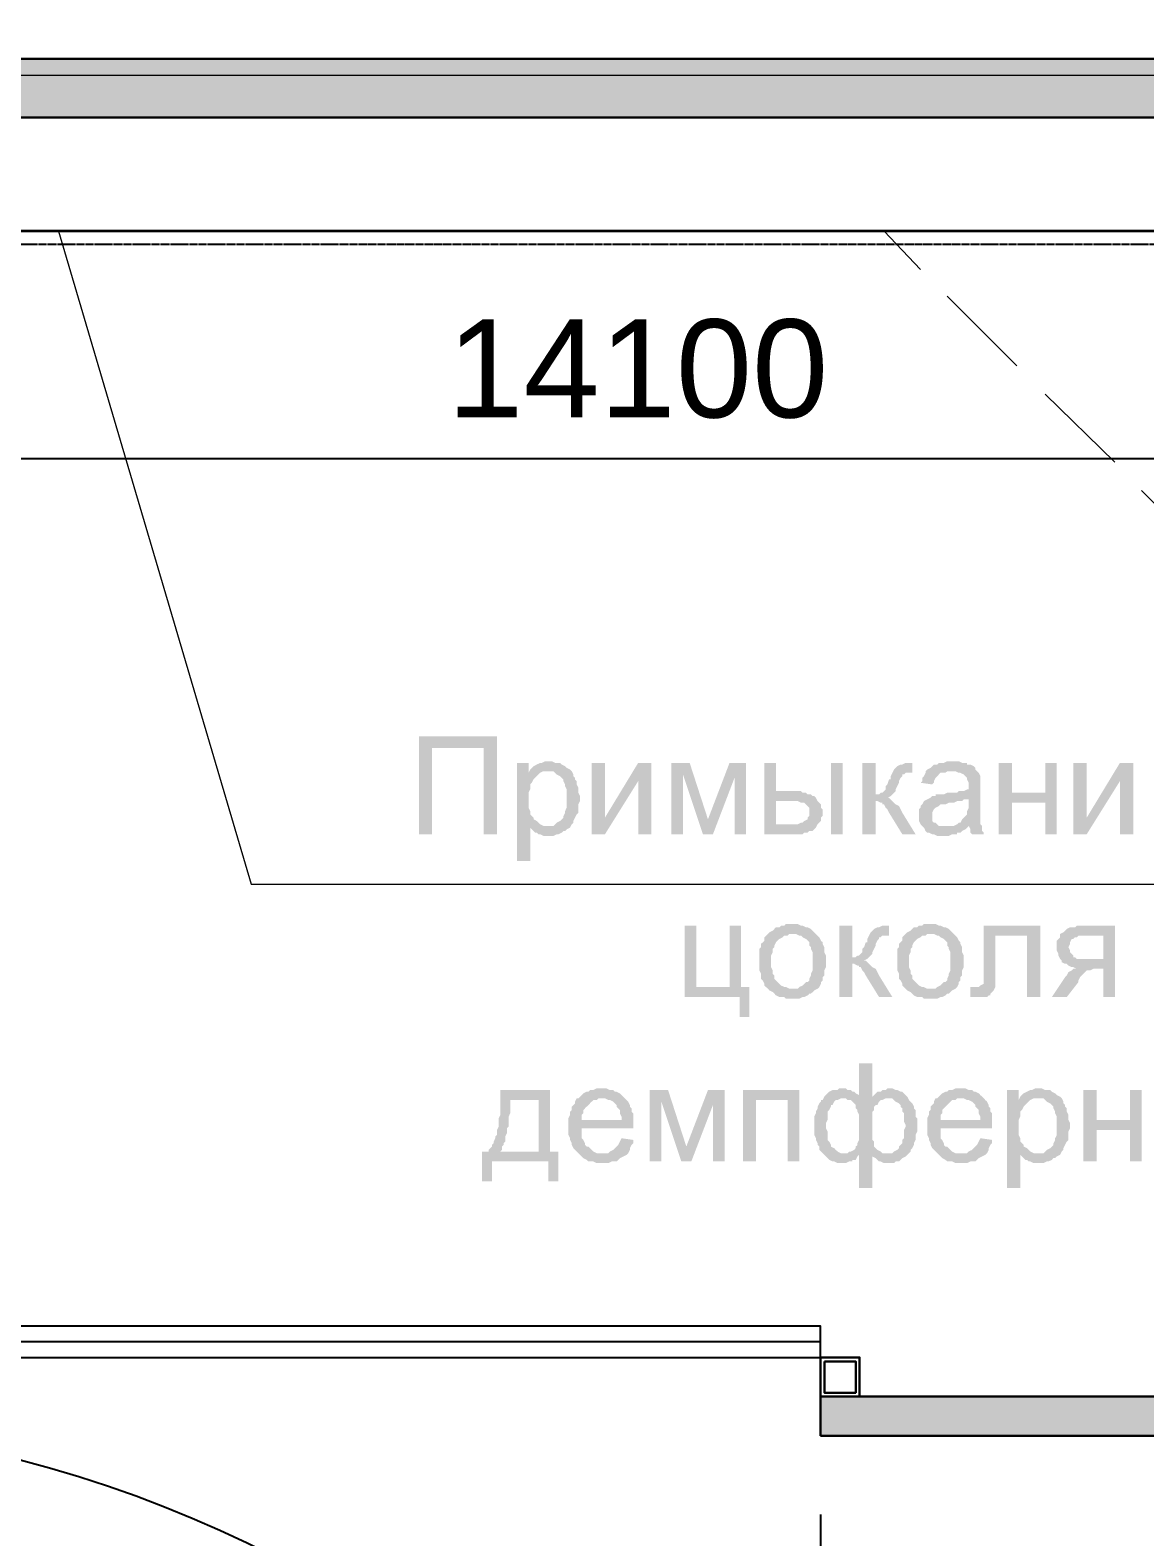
# Model space of a CAD drawing. Header units: millimetres. Extents: x -383313 to -161684, y -117025 to 99224.
# Drawn here: x -343688 to -340847, y -2877 to 963 of the extents above; entities that cross this region are included whole.
import ezdxf

# ---------------------------------------------------------------- set-up
doc = ezdxf.new("R2010")
doc.units = ezdxf.units.MM
doc.header["$MEASUREMENT"] = 0
doc.linetypes.add('PS-GOST2.303 5', pattern=[24, 20, -1.5, 1, -1.5])
doc.layers.get('Defpoints').update_dxf_attribs({"color": 31})
for name, color, linetype in [('001__КОНСТРУКТИВ__Двери', 13, 'Continuous'), ('001__КОНСТРУКТИВ__Колонны', 14, 'Continuous'), ('001__КОНСТРУКТИВ__размеры внутр.', 7, 'Continuous'), ('PDF_Geometry', 7, 'Continuous'), ('PDF_Solid Fills', 7, 'Continuous'), ('PS_Оси', 5, 'PS-GOST2.303 5'), ('Робот', 30, 'Continuous')]:
    doc.layers.add(name, color=color, linetype=linetype)
doc.layers.add('001__КОНСТРУКТИВ__Стены наружные', color=7, linetype='Continuous', lineweight=30)
doc.styles.add('PSTUDIO', font='arial.ttf')
doc.dimstyles.new('PS_TICK', dxfattribs={"dimscale": 100, "dimtxt": 2.5, "dimasz": 1, "dimexe": 2, "dimexo": 2, "dimgap": 1, "dimtad": 1, "dimdec": 0, "dimzin": 0, "dimdsep": 46, "dimtxsty": 'PSTUDIO', "dimblk": 'ARCHTICK', "dimcen": 2, "dimdle": 1.5, "dimse1": 1, "dimse2": 1, "dimadec": 0, "dimazin": 0, "dimtfac": 1, "dimtdec": 0, "dimtix": 1, "dimtmove": 1, "dimatfit": 3, "dimldrblk": 'ARCHTICK', "dimfxl": 1, "dimtolj": 1, "dimtzin": 0, "dimarcsym": 0})

# ---------------------------------------------------------------- blocks, each defined once
blk = doc.blocks.new('_ArchTick')
at = {"color": 0, "linetype": 'ByBlock', "const_width": 0.15}
blk.add_lwpolyline([(-0.5, -0.5), (0.5, 0.5)], dxfattribs=at)
blk = doc.blocks.new('*D307')
at = {"color": 0, "lineweight": -2, "ltscale": 100, "transparency": 16777216}
blk.add_line((-345664.1, 1652.1), (-340364.1, 1652.1), dxfattribs=at)
at = {"layer": 'Defpoints', "color": 0, "ltscale": 100, "transparency": 16777216}
for p in [(-340514.1, 1652.1), (-345514.1, 185.6), (-340514.1, 46.7)]:
    blk.add_point(p, dxfattribs=at)
at = {"color": 0, "lineweight": -2, "ltscale": 100, "transparency": 16777216, "xscale": 100, "yscale": 100, "zscale": 100, "rotation": 180}
blk.add_blockref('_ArchTick', (-345514.1, 1652.1), dxfattribs=at)
at = {"color": 0, "lineweight": -2, "ltscale": 100, "transparency": 16777216, "xscale": 100, "yscale": 100, "zscale": 100}
blk.add_blockref('_ArchTick', (-340514.1, 1652.1), dxfattribs=at)
at = {"color": 0, "ltscale": 100, "transparency": 16777216, "insert": (-343014.1, 1879.7), "char_height": 250, "attachment_point": 5, "style": 'PSTUDIO'}
blk.add_mtext('\\A1;5000', dxfattribs=at)
blk = doc.blocks.new('*D277')
at = {"layer": '001__КОНСТРУКТИВ__размеры внутр.', "color": 0, "lineweight": -2, "ltscale": 100, "transparency": 16777216}
blk.add_line((-349339.4, -128.1), (-334939.6, -128.1), dxfattribs=at)
at = {"layer": 'Defpoints', "color": 0, "ltscale": 100, "transparency": 16777216}
for p in [(-335089.6, -128.1), (-349189.4, -1571.6), (-335089.6, -1571.6)]:
    blk.add_point(p, dxfattribs=at)
at = {"layer": '001__КОНСТРУКТИВ__размеры внутр.', "color": 0, "lineweight": -2, "ltscale": 100, "transparency": 16777216, "xscale": 100, "yscale": 100, "zscale": 100, "rotation": 180}
blk.add_blockref('_ArchTick', (-349189.4, -128.1), dxfattribs=at)
at = {"layer": '001__КОНСТРУКТИВ__размеры внутр.', "color": 0, "lineweight": -2, "ltscale": 100, "transparency": 16777216, "xscale": 100, "yscale": 100, "zscale": 100}
blk.add_blockref('_ArchTick', (-335089.6, -128.1), dxfattribs=at)
at = {"layer": '001__КОНСТРУКТИВ__размеры внутр.', "color": 0, "ltscale": 100, "transparency": 16777216, "insert": (-342139.5, 99.5), "char_height": 250, "attachment_point": 5, "style": 'PSTUDIO'}
blk.add_mtext('\\A1;14100', dxfattribs=at)
blk = doc.blocks.new('*D268')
at = {"layer": '001__КОНСТРУКТИВ__размеры внутр.', "color": 0, "lineweight": -2, "ltscale": 100, "transparency": 16777216}
for p, q in [((-344174, -2819.4), (-344174, -4257.7)), ((-341674, -2819.4), (-341674, -4257.7)), ((-344324, -4057.7), (-341524, -4057.7))]:
    blk.add_line(p, q, dxfattribs=at)
at = {"layer": 'Defpoints', "color": 0, "ltscale": 100, "transparency": 16777216}
for p in [(-344174, -2619.4), (-341674, -2619.4), (-341674, -4057.7)]:
    blk.add_point(p, dxfattribs=at)
at = {"layer": '001__КОНСТРУКТИВ__размеры внутр.', "color": 0, "lineweight": -2, "ltscale": 100, "transparency": 16777216, "xscale": 100, "yscale": 100, "zscale": 100, "rotation": 180}
blk.add_blockref('_ArchTick', (-344174, -4057.7), dxfattribs=at)
at = {"layer": '001__КОНСТРУКТИВ__размеры внутр.', "color": 0, "lineweight": -2, "ltscale": 100, "transparency": 16777216, "xscale": 100, "yscale": 100, "zscale": 100}
blk.add_blockref('_ArchTick', (-341674, -4057.7), dxfattribs=at)
at = {"layer": '001__КОНСТРУКТИВ__размеры внутр.', "color": 0, "ltscale": 100, "transparency": 16777216, "insert": (-342924, -3830.1), "char_height": 250, "attachment_point": 5, "style": 'PSTUDIO'}
blk.add_mtext('\\A1;2500', dxfattribs=at)
blk = doc.blocks.new('*D269')
at = {"layer": '001__КОНСТРУКТИВ__размеры внутр.', "color": 0, "lineweight": -2, "ltscale": 100, "transparency": 16777216}
for p, q in [((-341674, -2819.4), (-341674, -4257.7)), ((-339174, -2819.4), (-339174, -4257.7)), ((-341824, -4057.7), (-339024, -4057.7))]:
    blk.add_line(p, q, dxfattribs=at)
at = {"layer": 'Defpoints', "color": 0, "ltscale": 100, "transparency": 16777216}
for p in [(-341674, -2619.4), (-339174, -2619.4), (-339174, -4057.7)]:
    blk.add_point(p, dxfattribs=at)
at = {"layer": '001__КОНСТРУКТИВ__размеры внутр.', "color": 0, "lineweight": -2, "ltscale": 100, "transparency": 16777216, "xscale": 100, "yscale": 100, "zscale": 100, "rotation": 180}
blk.add_blockref('_ArchTick', (-341674, -4057.7), dxfattribs=at)
at = {"layer": '001__КОНСТРУКТИВ__размеры внутр.', "color": 0, "lineweight": -2, "ltscale": 100, "transparency": 16777216, "xscale": 100, "yscale": 100, "zscale": 100}
blk.add_blockref('_ArchTick', (-339174, -4057.7), dxfattribs=at)
at = {"layer": '001__КОНСТРУКТИВ__размеры внутр.', "color": 0, "ltscale": 100, "transparency": 16777216, "insert": (-340424, -3830.1), "char_height": 250, "attachment_point": 5, "style": 'PSTUDIO'}
blk.add_mtext('\\A1;2500', dxfattribs=at)
blk = doc.blocks.new('Робот ABB IRB660_3.15 (сверху)')
at = {"layer": 'Робот'}
blk.add_circle((0, 0), 3150, dxfattribs=at)
blk = doc.blocks.new('A$Cf5759c35')
at = {"layer": 'PDF_Solid Fills'}
for points in [[(15963.7, 17428.6), (15764.8, 17428.6), (15764.8, 17178.9), (15798.6, 17178.9), (15798.6, 17399), (15929.9, 17399)], [(16044.2, 17360.9), (16014.5, 17360.9), (16014.5, 17111.1), (16048.4, 17111.1), (16048.4, 17195.8), (16090.7, 17200), (16086.5, 17200), (16082.3, 17200), (16073.8, 17204.3), (16069.6, 17208.5), (16065.3, 17212.7), (16056.9, 17217), (16056.9, 17221.2), (16052.6, 17225.4), (16048.4, 17229.7), (16048.4, 17238.1), (16044.2, 17246.6), (16044.2, 17250.8), (16044.2, 17259.3), (16044.2, 17267.8), (16044.2, 17272), (16044.2, 17280.5), (16044.2, 17284.7), (16048.4, 17293.2), (16048.4, 17301.6), (16048.4, 17305.9), (16052.6, 17310.1), (16056.9, 17318.6), (16061.1, 17322.8), (16065.3, 17327), (16069.6, 17331.3), (16073.8, 17335.5), (16044.2, 17335.5)], [(16095, 17365.1), (16095, 17365.1), (16086.5, 17365.1), (16078, 17360.9), (16073.8, 17360.9), (16065.3, 17356.7), (16065.3, 17356.7), (16056.9, 17352.4), (16052.6, 17348.2), (16048.4, 17344), (16095, 17339.7), (16099.2, 17339.7), (16107.7, 17339.7), (16111.9, 17335.5), (16116.1, 17331.3), (16124.6, 17327), (16128.8, 17322.8), (16133.1, 17318.6), (16133.1, 17314.3), (16137.3, 17305.9), (16137.3, 17301.6), (16141.5, 17293.2), (16141.5, 17288.9), (16141.5, 17280.5), (16141.5, 17272), (16141.5, 17267.8), (16141.5, 17259.3), (16141.5, 17250.8), (16141.5, 17246.6), (16137.3, 17238.1), (16137.3, 17233.9), (16133.1, 17225.4), (16133.1, 17221.2), (16128.8, 17217), (16124.6, 17212.7), (16116.1, 17208.5), (16111.9, 17204.3), (16107.7, 17200), (16099.2, 17200), (16090.7, 17200), (16048.4, 17195.8), (16048.4, 17195.8), (16056.9, 17187.3), (16061.1, 17183.1), (16065.3, 17183.1), (16069.6, 17178.9), (16073.8, 17178.9), (16082.3, 17174.6), (16086.5, 17174.6), (16095, 17174.6), (16095, 17174.6), (16103.4, 17174.6), (16107.7, 17174.6), (16116.1, 17178.9), (16120.4, 17178.9), (16128.8, 17183.1), (16133.1, 17187.3), (16137.3, 17187.3), (16141.5, 17191.6), (16150, 17195.8), (16154.2, 17204.3), (16158.5, 17208.5), (16158.5, 17212.7), (16162.7, 17221.2), (16162.7, 17221.2), (16166.9, 17229.7), (16171.2, 17233.9), (16171.2, 17242.4), (16171.2, 17250.8), (16171.2, 17255.1), (16175.4, 17263.5), (16175.4, 17272), (16175.4, 17272), (16175.4, 17276.2), (16171.2, 17284.7), (16171.2, 17293.2), (16171.2, 17297.4), (16166.9, 17305.9), (16166.9, 17314.3), (16162.7, 17318.6), (16162.7, 17322.8), (16158.5, 17327), (16158.5, 17331.3), (16154.2, 17339.7), (16150, 17344), (16141.5, 17348.2), (16137.3, 17352.4), (16137.3, 17352.4), (16128.8, 17356.7), (16124.6, 17360.9), (16116.1, 17360.9), (16111.9, 17360.9), (16103.4, 17365.1)], [(16357.4, 17360.9), (16323.6, 17360.9), (16238.9, 17221.2), (16205, 17178.9), (16238.9, 17178.9), (16323.6, 17314.3)], [(16454.8, 17360.9), (16408.2, 17360.9), (16408.2, 17178.9), (16437.9, 17178.9), (16437.9, 17331.3)], [(16598.7, 17360.9), (16556.4, 17360.9), (16501.4, 17217), (16488.7, 17178.9), (16514.1, 17178.9), (16569.1, 17322.8)], [(16674.9, 17360.9), (16645.3, 17360.9), (16645.3, 17178.9), (16742.7, 17178.9), (16746.9, 17183.1), (16755.4, 17183.1), (16759.6, 17187.3), (16768.1, 17187.3), (16772.3, 17191.6), (16776.5, 17195.8), (16776.5, 17195.8), (16780.8, 17204.3), (16674.9, 17204.3), (16674.9, 17263.5), (16708.8, 17263.5), (16780.8, 17263.5), (16776.5, 17272), (16772.3, 17276.2), (16768.1, 17276.2), (16763.8, 17280.5), (16755.4, 17280.5), (16751.1, 17284.7), (16742.7, 17284.7), (16738.4, 17288.9), (16730, 17288.9), (16721.5, 17288.9), (16713, 17288.9), (16674.9, 17288.9)], [(16928.9, 17360.9), (16895.1, 17360.9), (16895.1, 17178.9), (16928.9, 17178.9), (16928.9, 17263.5), (16971.3, 17263.5), (16967, 17267.8), (16962.8, 17272), (16958.6, 17272), (16958.6, 17272), (16967, 17276.2), (16971.3, 17280.5), (16928.9, 17280.5)], [(17022.1, 17360.9), (17005.1, 17360.9), (16996.7, 17356.7), (16992.4, 17356.7), (16984, 17352.4), (16979.7, 17348.2), (16979.7, 17348.2), (16975.5, 17344), (16971.3, 17335.5), (17013.6, 17335.5), (17022.1, 17335.5)], [(17127.9, 17365.1), (17127.9, 17365.1), (17111, 17365.1), (17102.5, 17360.9), (17098.3, 17360.9), (17089.8, 17360.9), (17085.6, 17356.7), (17077.1, 17356.7), (17072.9, 17352.4), (17068.6, 17348.2), (17060.2, 17344), (17055.9, 17339.7), (17119.4, 17339.7), (17123.7, 17339.7), (17132.1, 17339.7), (17140.6, 17335.5), (17144.8, 17335.5), (17153.3, 17331.3), (17157.5, 17327), (17157.5, 17327), (17161.8, 17322.8), (17161.8, 17318.6), (17166, 17310.1), (17166, 17301.6), (17166, 17301.6), (17166, 17293.2), (17161.8, 17293.2), (17153.3, 17288.9), (17149.1, 17288.9), (17140.6, 17288.9), (17136.4, 17284.7), (17127.9, 17284.7), (17119.4, 17284.7), (17111, 17284.7), (17102.5, 17280.5), (17094, 17280.5), (17089.8, 17280.5), (17081.3, 17280.5), (17081.3, 17276.2), (17072.9, 17276.2), (17068.6, 17272), (17166, 17267.8), (17166, 17259.3), (17166, 17255.1), (17166, 17246.6), (17161.8, 17238.1), (17161.8, 17233.9), (17161.8, 17229.7), (17157.5, 17225.4), (17153.3, 17221.2), (17149.1, 17217), (17144.8, 17208.5), (17140.6, 17208.5), (17136.4, 17204.3), (17127.9, 17200), (17166, 17200), (17166, 17200), (17170.2, 17191.6), (17170.2, 17183.1), (17174.5, 17178.9), (17204.1, 17178.9), (17204.1, 17183.1), (17199.9, 17187.3), (17199.9, 17195.8), (17199.9, 17200), (17195.6, 17204.3), (17195.6, 17208.5), (17195.6, 17212.7), (17195.6, 17217), (17195.6, 17225.4), (17195.6, 17233.9), (17195.6, 17242.4), (17195.6, 17255.1), (17195.6, 17297.4), (17195.6, 17297.4), (17195.6, 17305.9), (17195.6, 17314.3), (17195.6, 17318.6), (17195.6, 17322.8), (17195.6, 17327), (17191.4, 17335.5), (17187.2, 17339.7), (17182.9, 17344), (17182.9, 17348.2), (17178.7, 17352.4), (17170.2, 17356.7), (17161.8, 17356.7), (17161.8, 17360.9), (17153.3, 17360.9), (17149.1, 17360.9), (17140.6, 17365.1), (17132.1, 17365.1)], [(17276.1, 17360.9), (17242.2, 17360.9), (17242.2, 17178.9), (17276.1, 17178.9), (17276.1, 17259.3), (17360.7, 17259.3), (17276.1, 17284.7)], [(17390.4, 17360.9), (17360.7, 17360.9), (17360.7, 17284.7), (17276.1, 17284.7), (17360.7, 17259.3), (17360.7, 17178.9), (17390.4, 17178.9)], [(17585.1, 17360.9), (17551.2, 17360.9), (17466.6, 17221.2), (17432.7, 17178.9), (17466.6, 17178.9), (17551.2, 17314.3)], [(16048.4, 17344), (16044.2, 17335.5), (16073.8, 17335.5), (16082.3, 17339.7), (16086.5, 17339.7), (16095, 17339.7)], [(16971.3, 17335.5), (16967, 17327), (16967, 17318.6), (16962.8, 17318.6), (16958.6, 17305.9), (16954.3, 17301.6), (16954.3, 17293.2), (16950.1, 17288.9), (16950.1, 17288.9), (16945.9, 17284.7), (16941.6, 17284.7), (16937.4, 17280.5), (16928.9, 17280.5), (16971.3, 17280.5), (16975.5, 17284.7), (16979.7, 17288.9), (16979.7, 17293.2), (16984, 17301.6), (16988.2, 17310.1), (16988.2, 17314.3), (16992.4, 17322.8), (16996.7, 17327), (16996.7, 17331.3), (17000.9, 17331.3), (17005.1, 17335.5), (17013.6, 17335.5)], [(17055.9, 17339.7), (17055.9, 17335.5), (17051.7, 17327), (17047.5, 17322.8), (17047.5, 17314.3), (17043.2, 17310.1), (17072.9, 17305.9), (17077.1, 17310.1), (17077.1, 17314.3), (17081.3, 17322.8), (17085.6, 17327), (17089.8, 17331.3), (17094, 17335.5), (17098.3, 17335.5), (17106.7, 17335.5), (17111, 17339.7), (17119.4, 17339.7)], [(16780.8, 17263.5), (16708.8, 17263.5), (16730, 17263.5), (16738.4, 17259.3), (16742.7, 17259.3), (16746.9, 17259.3), (16751.1, 17255.1), (16755.4, 17250.8), (16759.6, 17246.6), (16759.6, 17238.1), (16759.6, 17233.9), (16759.6, 17233.9), (16759.6, 17225.4), (16755.4, 17221.2), (16755.4, 17217), (16746.9, 17212.7), (16746.9, 17212.7), (16742.7, 17208.5), (16738.4, 17208.5), (16730, 17204.3), (16725.7, 17204.3), (16717.3, 17204.3), (16704.6, 17204.3), (16674.9, 17204.3), (16780.8, 17204.3), (16785, 17208.5), (16789.2, 17212.7), (16789.2, 17221.2), (16793.5, 17225.4), (16793.5, 17233.9), (16793.5, 17233.9), (16793.5, 17242.4), (16789.2, 17246.6), (16789.2, 17255.1), (16785, 17259.3)], [(16971.3, 17263.5), (16928.9, 17263.5), (16933.2, 17263.5), (16941.6, 17259.3), (16945.9, 17259.3), (16945.9, 17255.1), (16950.1, 17255.1), (16954.3, 17246.6), (16958.6, 17242.4), (16962.8, 17233.9), (16996.7, 17178.9), (17030.5, 17178.9), (16996.7, 17233.9), (16996.7, 17233.9), (16992.4, 17242.4), (16988.2, 17250.8), (16979.7, 17255.1), (16975.5, 17259.3)], [(17068.6, 17272), (17060.2, 17267.8), (17060.2, 17267.8), (17051.7, 17263.5), (17047.5, 17255.1), (17043.2, 17250.8), (17043.2, 17246.6), (17039, 17242.4), (17039, 17233.9), (17039, 17225.4), (17039, 17225.4), (17039, 17217), (17039, 17212.7), (17043.2, 17204.3), (17047.5, 17200), (17051.7, 17195.8), (17055.9, 17187.3), (17055.9, 17187.3), (17060.2, 17183.1), (17064.4, 17183.1), (17072.9, 17178.9), (17077.1, 17178.9), (17085.6, 17174.6), (17094, 17174.6), (17102.5, 17174.6), (17106.7, 17174.6), (17115.2, 17174.6), (17123.7, 17178.9), (17127.9, 17178.9), (17136.4, 17178.9), (17136.4, 17183.1), (17144.8, 17183.1), (17149.1, 17187.3), (17157.5, 17191.6), (17161.8, 17195.8), (17106.7, 17200), (17106.7, 17200), (17098.3, 17200), (17089.8, 17200), (17085.6, 17204.3), (17081.3, 17208.5), (17077.1, 17208.5), (17072.9, 17212.7), (17072.9, 17221.2), (17072.9, 17225.4), (17072.9, 17229.7), (17072.9, 17233.9), (17077.1, 17242.4), (17077.1, 17242.4), (17081.3, 17246.6), (17089.8, 17250.8), (17094, 17255.1), (17098.3, 17255.1), (17106.7, 17255.1), (17115.2, 17259.3), (17119.4, 17259.3), (17127.9, 17259.3), (17136.4, 17263.5), (17140.6, 17263.5), (17149.1, 17263.5), (17153.3, 17267.8), (17161.8, 17267.8), (17166, 17267.8)], [(16471.7, 16946), (16442.1, 16946), (16442.1, 16764), (16581.8, 16764), (16581.8, 16713.2), (16607.2, 16713.2), (16607.2, 16789.4), (16586, 16789.4), (16471.7, 16789.4)], [(16586, 16946), (16556.4, 16946), (16556.4, 16789.4), (16471.7, 16789.4), (16586, 16789.4)], [(16717.3, 16950.3), (16717.3, 16950.3), (16700.3, 16950.3), (16696.1, 16946), (16687.6, 16946), (16683.4, 16941.8), (16674.9, 16941.8), (16670.7, 16937.6), (16666.5, 16933.3), (16658, 16929.1), (16658, 16929.1), (16653.8, 16924.9), (16717.3, 16924.9), (16717.3, 16924.9), (16725.7, 16924.9), (16734.2, 16920.6), (16738.4, 16920.6), (16742.7, 16916.4), (16751.1, 16912.2), (16755.4, 16907.9), (16759.6, 16903.7), (16759.6, 16895.2), (16763.8, 16891), (16763.8, 16886.8), (16768.1, 16878.3), (16768.1, 16869.8), (16768.1, 16865.6), (16768.1, 16857.1), (16768.1, 16852.9), (16768.1, 16844.4), (16768.1, 16836), (16768.1, 16831.7), (16763.8, 16823.3), (16763.8, 16819), (16759.6, 16810.6), (16759.6, 16806.3), (16755.4, 16802.1), (16751.1, 16802.1), (16746.9, 16797.9), (16742.7, 16793.6), (16734.2, 16789.4), (16730, 16785.2), (16721.5, 16785.2), (16717.3, 16785.2), (16653.8, 16785.2), (16658, 16780.9), (16666.5, 16776.7), (16670.7, 16772.5), (16674.9, 16768.2), (16683.4, 16764), (16687.6, 16764), (16696.1, 16764), (16700.3, 16759.8), (16708.8, 16759.8), (16717.3, 16759.8), (16721.5, 16759.8), (16725.7, 16759.8), (16734.2, 16759.8), (16742.7, 16764), (16746.9, 16764), (16755.4, 16768.2), (16759.6, 16772.5), (16763.8, 16772.5), (16768.1, 16776.7), (16772.3, 16780.9), (16780.8, 16785.2), (16785, 16789.4), (16789.2, 16797.9), (16789.2, 16802.1), (16789.2, 16802.1), (16793.5, 16806.3), (16793.5, 16814.8), (16797.7, 16819), (16797.7, 16827.5), (16797.7, 16831.7), (16801.9, 16840.2), (16801.9, 16848.7), (16801.9, 16857.1), (16801.9, 16861.4), (16801.9, 16869.8), (16797.7, 16878.3), (16797.7, 16886.8), (16797.7, 16891), (16793.5, 16899.5), (16793.5, 16903.7), (16789.2, 16907.9), (16785, 16916.4), (16780.8, 16920.6), (16776.5, 16924.9), (16772.3, 16929.1), (16768.1, 16933.3), (16763.8, 16937.6), (16755.4, 16941.8), (16751.1, 16941.8), (16742.7, 16946), (16738.4, 16946), (16730, 16950.3), (16725.7, 16950.3)], [(16869.7, 16946), (16835.8, 16946), (16835.8, 16764), (16869.7, 16764), (16869.7, 16848.7), (16912, 16848.7), (16907.8, 16852.9), (16903.5, 16857.1), (16899.3, 16857.1), (16899.3, 16857.1), (16907.8, 16861.4), (16912, 16865.6), (16869.7, 16865.6)], [(16962.8, 16946), (16945.9, 16946), (16937.4, 16941.8), (16933.2, 16941.8), (16924.7, 16937.6), (16920.5, 16933.3), (16920.5, 16933.3), (16916.2, 16929.1), (16912, 16920.6), (16954.3, 16920.6), (16962.8, 16920.6)], [(17068.6, 16950.3), (17068.6, 16950.3), (17051.7, 16950.3), (17047.5, 16946), (17039, 16946), (17034.8, 16941.8), (17026.3, 16941.8), (17022.1, 16937.6), (17017.8, 16933.3), (17009.4, 16929.1), (17009.4, 16929.1), (17005.1, 16924.9), (17068.6, 16924.9), (17068.6, 16924.9), (17077.1, 16924.9), (17085.6, 16920.6), (17089.8, 16920.6), (17094, 16916.4), (17102.5, 16912.2), (17106.7, 16907.9), (17111, 16903.7), (17111, 16895.2), (17115.2, 16891), (17115.2, 16886.8), (17119.4, 16878.3), (17119.4, 16869.8), (17119.4, 16865.6), (17119.4, 16857.1), (17119.4, 16852.9), (17119.4, 16844.4), (17119.4, 16836), (17119.4, 16831.7), (17115.2, 16823.3), (17115.2, 16819), (17111, 16810.6), (17111, 16806.3), (17106.7, 16802.1), (17102.5, 16802.1), (17098.3, 16797.9), (17094, 16793.6), (17085.6, 16789.4), (17081.3, 16785.2), (17072.9, 16785.2), (17068.6, 16785.2), (17005.1, 16785.2), (17009.4, 16780.9), (17017.8, 16776.7), (17022.1, 16772.5), (17026.3, 16768.2), (17034.8, 16764), (17039, 16764), (17047.5, 16764), (17051.7, 16759.8), (17060.2, 16759.8), (17068.6, 16759.8), (17072.9, 16759.8), (17077.1, 16759.8), (17085.6, 16759.8), (17094, 16764), (17098.3, 16764), (17106.7, 16768.2), (17111, 16772.5), (17115.2, 16772.5), (17119.4, 16776.7), (17123.7, 16780.9), (17132.1, 16785.2), (17136.4, 16789.4), (17140.6, 16797.9), (17140.6, 16802.1), (17140.6, 16802.1), (17144.8, 16806.3), (17144.8, 16814.8), (17149.1, 16819), (17149.1, 16827.5), (17149.1, 16831.7), (17153.3, 16840.2), (17153.3, 16848.7), (17153.3, 16857.1), (17153.3, 16861.4), (17153.3, 16869.8), (17149.1, 16878.3), (17149.1, 16886.8), (17149.1, 16891), (17144.8, 16899.5), (17144.8, 16903.7), (17140.6, 16907.9), (17136.4, 16916.4), (17132.1, 16920.6), (17127.9, 16924.9), (17123.7, 16929.1), (17119.4, 16933.3), (17115.2, 16937.6), (17106.7, 16941.8), (17102.5, 16941.8), (17094, 16946), (17089.8, 16946), (17081.3, 16950.3), (17077.1, 16950.3)], [(17348, 16946), (17204.1, 16946), (17204.1, 16797.9), (17204.1, 16797.9), (17195.6, 16793.6), (17195.6, 16793.6), (17191.4, 16789.4), (17182.9, 16789.4), (17170.2, 16789.4), (17170.2, 16764), (17174.5, 16764), (17182.9, 16764), (17187.2, 16764), (17195.6, 16764), (17195.6, 16764), (17204.1, 16764), (17212.6, 16764), (17216.8, 16768.2), (17221, 16768.2), (17221, 16772.5), (17225.3, 16776.7), (17229.5, 16780.9), (17233.7, 16789.4), (17233.7, 16793.6), (17233.7, 16797.9), (17233.7, 16802.1), (17233.7, 16810.6), (17233.7, 16819), (17233.7, 16827.5), (17233.7, 16920.6), (17314.2, 16920.6)], [(17538.5, 16946), (17441.2, 16946), (17436.9, 16941.8), (17424.2, 16941.8), (17415.8, 16937.6), (17411.5, 16933.3), (17407.3, 16929.1), (17407.3, 16929.1), (17398.8, 16924.9), (17508.9, 16920.6), (17508.9, 16861.4), (17475, 16861.4), (17403.1, 16857.1), (17403.1, 16852.9), (17411.5, 16848.7), (17415.8, 16848.7), (17420, 16844.4), (17428.5, 16840.2), (17432.7, 16840.2), (17441.2, 16836), (17436.9, 16836), (17508.9, 16836), (17508.9, 16764), (17538.5, 16764)], [(16653.8, 16924.9), (16649.5, 16920.6), (16645.3, 16916.4), (16645.3, 16907.9), (16641.1, 16903.7), (16636.8, 16899.5), (16636.8, 16891), (16632.6, 16886.8), (16632.6, 16878.3), (16632.6, 16869.8), (16632.6, 16861.4), (16632.6, 16852.9), (16632.6, 16852.9), (16632.6, 16844.4), (16632.6, 16836), (16632.6, 16831.7), (16636.8, 16823.3), (16636.8, 16814.8), (16636.8, 16810.6), (16641.1, 16806.3), (16645.3, 16797.9), (16645.3, 16793.6), (16649.5, 16789.4), (16653.8, 16785.2), (16717.3, 16785.2), (16713, 16785.2), (16708.8, 16785.2), (16700.3, 16789.4), (16696.1, 16789.4), (16687.6, 16793.6), (16683.4, 16797.9), (16679.2, 16802.1), (16679.2, 16802.1), (16674.9, 16806.3), (16670.7, 16810.6), (16670.7, 16819), (16666.5, 16823.3), (16666.5, 16831.7), (16662.2, 16840.2), (16662.2, 16844.4), (16662.2, 16852.9), (16662.2, 16857.1), (16662.2, 16865.6), (16662.2, 16869.8), (16666.5, 16878.3), (16666.5, 16886.8), (16670.7, 16891), (16670.7, 16895.2), (16674.9, 16903.7), (16679.2, 16907.9), (16679.2, 16907.9), (16683.4, 16912.2), (16691.9, 16916.4), (16696.1, 16920.6), (16704.6, 16920.6), (16708.8, 16924.9), (16717.3, 16924.9)], [(16912, 16920.6), (16907.8, 16912.2), (16907.8, 16903.7), (16903.5, 16903.7), (16899.3, 16891), (16895.1, 16886.8), (16895.1, 16878.3), (16890.8, 16874.1), (16890.8, 16874.1), (16886.6, 16869.8), (16882.4, 16869.8), (16878.1, 16865.6), (16869.7, 16865.6), (16912, 16865.6), (16916.2, 16869.8), (16920.5, 16874.1), (16920.5, 16878.3), (16924.7, 16886.8), (16928.9, 16895.2), (16928.9, 16899.5), (16933.2, 16907.9), (16937.4, 16912.2), (16937.4, 16916.4), (16941.6, 16916.4), (16945.9, 16920.6), (16954.3, 16920.6)], [(17005.1, 16924.9), (17000.9, 16920.6), (16996.7, 16916.4), (16996.7, 16907.9), (16992.4, 16903.7), (16988.2, 16899.5), (16988.2, 16891), (16984, 16886.8), (16984, 16878.3), (16984, 16869.8), (16984, 16861.4), (16984, 16852.9), (16984, 16852.9), (16984, 16844.4), (16984, 16836), (16984, 16831.7), (16988.2, 16823.3), (16988.2, 16814.8), (16988.2, 16810.6), (16992.4, 16806.3), (16996.7, 16797.9), (16996.7, 16793.6), (17000.9, 16789.4), (17005.1, 16785.2), (17068.6, 16785.2), (17064.4, 16785.2), (17060.2, 16785.2), (17051.7, 16789.4), (17047.5, 16789.4), (17039, 16793.6), (17034.8, 16797.9), (17030.5, 16802.1), (17030.5, 16802.1), (17026.3, 16806.3), (17022.1, 16810.6), (17022.1, 16819), (17017.8, 16823.3), (17017.8, 16831.7), (17013.6, 16840.2), (17013.6, 16844.4), (17013.6, 16852.9), (17013.6, 16857.1), (17013.6, 16865.6), (17013.6, 16869.8), (17017.8, 16878.3), (17017.8, 16886.8), (17022.1, 16891), (17022.1, 16895.2), (17026.3, 16903.7), (17030.5, 16907.9), (17030.5, 16907.9), (17034.8, 16912.2), (17043.2, 16916.4), (17047.5, 16920.6), (17055.9, 16920.6), (17060.2, 16924.9), (17068.6, 16924.9)], [(17398.8, 16924.9), (17398.8, 16916.4), (17394.6, 16912.2), (17390.4, 16907.9), (17390.4, 16899.5), (17390.4, 16891), (17390.4, 16886.8), (17390.4, 16882.5), (17394.6, 16874.1), (17394.6, 16869.8), (17398.8, 16861.4), (17403.1, 16857.1), (17475, 16861.4), (17475, 16861.4), (17462.3, 16861.4), (17458.1, 16861.4), (17449.6, 16861.4), (17441.2, 16861.4), (17436.9, 16865.6), (17432.7, 16865.6), (17432.7, 16869.8), (17428.5, 16874.1), (17424.2, 16878.3), (17424.2, 16882.5), (17420, 16891), (17420, 16891), (17424.2, 16899.5), (17424.2, 16903.7), (17428.5, 16912.2), (17432.7, 16912.2), (17436.9, 16916.4), (17441.2, 16916.4), (17445.4, 16920.6), (17453.9, 16920.6), (17466.6, 16920.6), (17508.9, 16920.6)], [(16912, 16848.7), (16869.7, 16848.7), (16873.9, 16848.7), (16882.4, 16844.4), (16886.6, 16844.4), (16886.6, 16840.2), (16890.8, 16840.2), (16895.1, 16831.7), (16899.3, 16827.5), (16903.5, 16819), (16937.4, 16764), (16971.3, 16764), (16937.4, 16819), (16937.4, 16819), (16933.2, 16827.5), (16928.9, 16836), (16920.5, 16840.2), (16916.2, 16844.4)], [(17436.9, 16836), (17432.7, 16836), (17428.5, 16831.7), (17420, 16827.5), (17415.8, 16819), (17411.5, 16814.8), (17377.7, 16764), (17415.8, 16764), (17445.4, 16802.1), (17445.4, 16806.3), (17449.6, 16814.8), (17453.9, 16819), (17458.1, 16823.3), (17462.3, 16827.5), (17466.6, 16831.7), (17470.8, 16831.7), (17475, 16831.7), (17483.5, 16836), (17492, 16836), (17508.9, 16836)], [(16099.2, 16526.9), (15972.2, 16526.9), (15972.2, 16501.5), (16069.6, 16501.5), (16069.6, 16370.3), (15972.2, 16370.3), (15942.6, 16370.3), (15925.6, 16370.3), (15925.6, 16294.1), (15951, 16294.1), (15951, 16344.9), (16095, 16344.9), (16120.4, 16370.3), (16099.2, 16370.3)], [(16230.4, 16531.2), (16230.4, 16531.2), (16217.7, 16531.2), (16209.3, 16526.9), (16200.8, 16526.9), (16196.6, 16522.7), (16192.3, 16522.7), (16183.9, 16518.5), (16179.6, 16514.2), (16175.4, 16510), (16171.2, 16505.8), (16230.4, 16505.8), (16234.7, 16505.8), (16238.9, 16505.8), (16247.4, 16501.5), (16251.6, 16501.5), (16260.1, 16497.3), (16264.3, 16493.1), (16268.5, 16488.8), (16268.5, 16484.6), (16272.8, 16480.4), (16277, 16476.1), (16277, 16467.7), (16281.2, 16459.2), (16281.2, 16450.7), (16179.6, 16450.7), (16310.9, 16450.7), (16310.9, 16459.2), (16310.9, 16467.7), (16306.6, 16471.9), (16306.6, 16480.4), (16302.4, 16484.6), (16302.4, 16488.8), (16298.2, 16497.3), (16293.9, 16501.5), (16289.7, 16505.8), (16285.5, 16510), (16281.2, 16514.2), (16277, 16518.5), (16268.5, 16522.7), (16264.3, 16522.7), (16260.1, 16526.9), (16251.6, 16526.9), (16243.1, 16531.2), (16238.9, 16531.2)], [(16399.8, 16526.9), (16353.2, 16526.9), (16353.2, 16344.9), (16382.8, 16344.9), (16382.8, 16497.3)], [(16543.7, 16526.9), (16501.4, 16526.9), (16446.3, 16383), (16433.6, 16344.9), (16459, 16344.9), (16514.1, 16488.8)], [(16734.2, 16526.9), (16590.3, 16526.9), (16590.3, 16344.9), (16624.1, 16344.9), (16624.1, 16501.5), (16704.6, 16501.5)], [(16844.3, 16531.2), (16844.3, 16531.2), (16835.8, 16531.2), (16831.6, 16526.9), (16823.1, 16526.9), (16818.9, 16526.9), (16810.4, 16522.7), (16806.2, 16518.5), (16801.9, 16514.2), (16797.7, 16510), (16793.5, 16501.5), (16789.2, 16501.5), (16789.2, 16497.3), (16785, 16493.1), (16780.8, 16484.6), (16780.8, 16480.4), (16776.5, 16471.9), (16776.5, 16467.7), (16772.3, 16459.2), (16772.3, 16450.7), (16772.3, 16446.5), (16772.3, 16438), (16772.3, 16438), (16772.3, 16429.6), (16772.3, 16421.1), (16772.3, 16412.6), (16776.5, 16404.2), (16776.5, 16399.9), (16780.8, 16391.5), (16780.8, 16387.2), (16785, 16383), (16785, 16374.5), (16789.2, 16370.3), (16793.5, 16366.1), (16848.5, 16366.1), (16844.3, 16366.1), (16840, 16366.1), (16831.6, 16370.3), (16827.3, 16374.5), (16823.1, 16378.8), (16814.6, 16383), (16814.6, 16383), (16814.6, 16387.2), (16810.4, 16395.7), (16806.2, 16399.9), (16806.2, 16408.4), (16806.2, 16412.6), (16806.2, 16421.1), (16801.9, 16429.6), (16801.9, 16438), (16801.9, 16442.3), (16806.2, 16450.7), (16806.2, 16459.2), (16806.2, 16463.4), (16806.2, 16471.9), (16810.4, 16476.1), (16814.6, 16484.6), (16814.6, 16488.8), (16818.9, 16488.8), (16823.1, 16497.3), (16827.3, 16501.5), (16831.6, 16501.5), (16840, 16505.8), (16848.5, 16505.8), (16958.6, 16505.8), (16920.5, 16510), (16886.6, 16510), (16886.6, 16514.2), (16878.1, 16518.5), (16873.9, 16522.7), (16869.7, 16522.7), (16865.4, 16526.9), (16857, 16526.9), (16852.7, 16531.2)], [(16962.8, 16531.2), (16958.6, 16531.2), (16954.3, 16526.9), (16945.9, 16526.9), (16941.6, 16522.7), (16933.2, 16522.7), (16928.9, 16518.5), (16924.7, 16514.2), (16920.5, 16510), (16958.6, 16505.8), (16962.8, 16505.8), (16971.3, 16505.8), (16975.5, 16501.5), (16979.7, 16497.3), (16988.2, 16493.1), (16992.4, 16488.8), (16992.4, 16484.6), (16996.7, 16480.4), (16996.7, 16471.9), (17000.9, 16467.7), (17000.9, 16459.2), (17000.9, 16455), (17000.9, 16446.5), (17005.1, 16438), (17005.1, 16433.8), (17000.9, 16425.3), (17000.9, 16416.9), (17000.9, 16412.6), (17000.9, 16404.2), (16996.7, 16399.9), (16996.7, 16391.5), (16992.4, 16387.2), (16988.2, 16383), (16988.2, 16378.8), (16984, 16374.5), (16975.5, 16370.3), (16971.3, 16366.1), (16962.8, 16366.1), (16958.6, 16366.1), (16797.7, 16361.8), (16801.9, 16357.6), (16806.2, 16353.4), (16810.4, 16349.1), (16818.9, 16344.9), (16823.1, 16344.9), (16831.6, 16340.7), (16835.8, 16340.7), (16844.3, 16340.7), (16848.5, 16340.7), (16852.7, 16340.7), (16861.2, 16344.9), (16869.7, 16344.9), (16869.7, 16349.1), (16878.1, 16349.1), (16882.4, 16357.6), (16886.6, 16361.8), (16920.5, 16361.8), (17009.4, 16361.8), (17013.6, 16366.1), (17017.8, 16370.3), (17017.8, 16374.5), (17022.1, 16378.8), (17026.3, 16387.2), (17026.3, 16391.5), (17030.5, 16399.9), (17030.5, 16404.2), (17030.5, 16412.6), (17034.8, 16421.1), (17034.8, 16429.6), (17034.8, 16433.8), (17034.8, 16438), (17034.8, 16446.5), (17034.8, 16455), (17030.5, 16459.2), (17030.5, 16467.7), (17030.5, 16476.1), (17026.3, 16480.4), (17026.3, 16484.6), (17022.1, 16493.1), (17017.8, 16497.3), (17013.6, 16501.5), (17009.4, 16510), (17005.1, 16514.2), (17000.9, 16518.5), (16996.7, 16522.7), (16992.4, 16522.7), (16984, 16526.9), (16979.7, 16526.9), (16971.3, 16531.2)], [(17144.8, 16531.2), (17144.8, 16531.2), (17132.1, 16531.2), (17123.7, 16526.9), (17115.2, 16526.9), (17111, 16522.7), (17106.7, 16522.7), (17098.3, 16518.5), (17094, 16514.2), (17089.8, 16510), (17085.6, 16505.8), (17144.8, 16505.8), (17149.1, 16505.8), (17153.3, 16505.8), (17161.8, 16501.5), (17166, 16501.5), (17174.5, 16497.3), (17178.7, 16493.1), (17182.9, 16488.8), (17182.9, 16484.6), (17187.2, 16480.4), (17191.4, 16476.1), (17191.4, 16467.7), (17195.6, 16459.2), (17195.6, 16450.7), (17094, 16450.7), (17225.3, 16450.7), (17225.3, 16459.2), (17225.3, 16467.7), (17221, 16471.9), (17221, 16480.4), (17216.8, 16484.6), (17216.8, 16488.8), (17212.6, 16497.3), (17208.3, 16501.5), (17204.1, 16505.8), (17199.9, 16510), (17195.6, 16514.2), (17191.4, 16518.5), (17182.9, 16522.7), (17178.7, 16522.7), (17174.5, 16526.9), (17166, 16526.9), (17157.5, 16531.2), (17153.3, 16531.2)], [(17293, 16526.9), (17263.4, 16526.9), (17263.4, 16277.2), (17297.2, 16277.2), (17297.2, 16361.8), (17339.6, 16366.1), (17335.3, 16366.1), (17331.1, 16366.1), (17322.6, 16370.3), (17318.4, 16374.5), (17314.2, 16378.8), (17305.7, 16383), (17305.7, 16387.2), (17301.5, 16391.5), (17297.2, 16395.7), (17297.2, 16404.2), (17293, 16412.6), (17293, 16416.9), (17293, 16425.3), (17293, 16433.8), (17293, 16438), (17293, 16446.5), (17293, 16450.7), (17297.2, 16459.2), (17297.2, 16467.7), (17297.2, 16471.9), (17301.5, 16476.1), (17305.7, 16484.6), (17309.9, 16488.8), (17314.2, 16493.1), (17318.4, 16497.3), (17322.6, 16501.5), (17293, 16501.5)], [(17343.8, 16531.2), (17343.8, 16531.2), (17335.3, 16531.2), (17326.9, 16526.9), (17322.6, 16526.9), (17314.2, 16522.7), (17314.2, 16522.7), (17305.7, 16518.5), (17301.5, 16514.2), (17297.2, 16510), (17343.8, 16505.8), (17348, 16505.8), (17356.5, 16505.8), (17360.7, 16501.5), (17365, 16497.3), (17373.4, 16493.1), (17377.7, 16488.8), (17381.9, 16484.6), (17381.9, 16480.4), (17386.1, 16471.9), (17386.1, 16467.7), (17390.4, 16459.2), (17390.4, 16455), (17390.4, 16446.5), (17390.4, 16438), (17390.4, 16433.8), (17390.4, 16425.3), (17390.4, 16416.9), (17390.4, 16412.6), (17386.1, 16404.2), (17386.1, 16399.9), (17381.9, 16391.5), (17381.9, 16387.2), (17377.7, 16383), (17373.4, 16378.8), (17365, 16374.5), (17360.7, 16370.3), (17356.5, 16366.1), (17348, 16366.1), (17339.6, 16366.1), (17297.2, 16361.8), (17297.2, 16361.8), (17305.7, 16353.4), (17309.9, 16349.1), (17314.2, 16349.1), (17318.4, 16344.9), (17322.6, 16344.9), (17331.1, 16340.7), (17335.3, 16340.7), (17343.8, 16340.7), (17343.8, 16340.7), (17352.3, 16340.7), (17356.5, 16340.7), (17365, 16344.9), (17369.2, 16344.9), (17377.7, 16349.1), (17381.9, 16353.4), (17386.1, 16353.4), (17390.4, 16357.6), (17398.8, 16361.8), (17403.1, 16370.3), (17407.3, 16374.5), (17407.3, 16378.8), (17411.5, 16387.2), (17411.5, 16387.2), (17415.8, 16395.7), (17420, 16399.9), (17420, 16408.4), (17420, 16416.9), (17420, 16421.1), (17424.2, 16429.6), (17424.2, 16438), (17424.2, 16438), (17424.2, 16442.3), (17420, 16450.7), (17420, 16459.2), (17420, 16463.4), (17415.8, 16471.9), (17415.8, 16480.4), (17411.5, 16484.6), (17411.5, 16488.8), (17407.3, 16493.1), (17407.3, 16497.3), (17403.1, 16505.8), (17398.8, 16510), (17390.4, 16514.2), (17386.1, 16518.5), (17386.1, 16518.5), (17377.7, 16522.7), (17373.4, 16526.9), (17365, 16526.9), (17360.7, 16526.9), (17352.3, 16531.2)], [(17492, 16526.9), (17458.1, 16526.9), (17458.1, 16344.9), (17492, 16344.9), (17492, 16425.3), (17576.6, 16425.3), (17492, 16450.7)], [(17606.3, 16526.9), (17576.6, 16526.9), (17576.6, 16450.7), (17492, 16450.7), (17576.6, 16425.3), (17576.6, 16344.9), (17606.3, 16344.9)], [(15972.2, 16501.5), (15972.2, 16463.4), (15968, 16455), (15968, 16433.8), (15963.7, 16425.3), (15963.7, 16421.1), (15963.7, 16412.6), (15959.5, 16408.4), (15959.5, 16404.2), (15955.3, 16395.7), (15955.3, 16391.5), (15951, 16387.2), (15951, 16383), (15946.8, 16378.8), (15942.6, 16374.5), (15942.6, 16370.3), (15972.2, 16370.3), (15972.2, 16370.3), (15976.4, 16374.5), (15976.4, 16383), (15980.7, 16387.2), (15980.7, 16391.5), (15984.9, 16395.7), (15984.9, 16404.2), (15984.9, 16408.4), (15989.1, 16416.9), (15989.1, 16421.1), (15989.1, 16429.6), (15993.4, 16433.8), (15993.4, 16442.3), (15993.4, 16450.7), (15993.4, 16459.2), (15997.6, 16467.7), (15997.6, 16476.1), (15997.6, 16484.6), (15997.6, 16493.1), (15997.6, 16501.5), (16069.6, 16501.5)], [(16171.2, 16505.8), (16166.9, 16505.8), (16162.7, 16497.3), (16162.7, 16493.1), (16158.5, 16488.8), (16154.2, 16484.6), (16154.2, 16476.1), (16150, 16471.9), (16150, 16463.4), (16145.8, 16455), (16145.8, 16450.7), (16145.8, 16442.3), (16145.8, 16433.8), (16145.8, 16425.3), (16145.8, 16421.1), (16145.8, 16412.6), (16150, 16404.2), (16150, 16399.9), (16154.2, 16391.5), (16154.2, 16387.2), (16158.5, 16378.8), (16162.7, 16374.5), (16166.9, 16370.3), (16171.2, 16366.1), (16230.4, 16366.1), (16230.4, 16366.1), (16222, 16366.1), (16217.7, 16366.1), (16209.3, 16370.3), (16205, 16374.5), (16200.8, 16378.8), (16196.6, 16383), (16192.3, 16383), (16188.1, 16387.2), (16188.1, 16391.5), (16183.9, 16399.9), (16179.6, 16404.2), (16179.6, 16412.6), (16179.6, 16421.1), (16179.6, 16429.6), (16310.9, 16429.6), (16310.9, 16429.6), (16310.9, 16433.8), (16310.9, 16442.3), (16310.9, 16450.7), (16179.6, 16450.7), (16179.6, 16455), (16179.6, 16463.4), (16183.9, 16467.7), (16183.9, 16476.1), (16188.1, 16480.4), (16192.3, 16484.6), (16196.6, 16488.8), (16200.8, 16493.1), (16205, 16497.3), (16209.3, 16501.5), (16217.7, 16501.5), (16222, 16505.8), (16230.4, 16505.8)], [(16958.6, 16505.8), (16848.5, 16505.8), (16852.7, 16505.8), (16857, 16501.5), (16865.4, 16501.5), (16869.7, 16497.3), (16873.9, 16493.1), (16878.1, 16488.8), (16878.1, 16480.4), (16882.4, 16476.1), (16882.4, 16471.9), (16886.6, 16463.4), (16886.6, 16459.2), (16886.6, 16450.7), (16886.6, 16442.3), (16886.6, 16433.8), (16886.6, 16429.6), (16886.6, 16421.1), (16886.6, 16412.6), (16886.6, 16404.2), (16886.6, 16399.9), (16882.4, 16391.5), (16882.4, 16387.2), (16878.1, 16383), (16878.1, 16378.8), (16873.9, 16374.5), (16865.4, 16370.3), (16861.2, 16370.3), (16857, 16366.1), (16848.5, 16366.1), (16793.5, 16366.1), (16797.7, 16361.8), (16958.6, 16366.1), (16954.3, 16366.1), (16945.9, 16366.1), (16941.6, 16370.3), (16933.2, 16374.5), (16928.9, 16378.8), (16928.9, 16378.8), (16924.7, 16383), (16924.7, 16391.5), (16924.7, 16395.7), (16920.5, 16399.9), (16920.5, 16408.4), (16920.5, 16416.9), (16920.5, 16425.3), (16920.5, 16433.8), (16920.5, 16442.3), (16920.5, 16450.7), (16920.5, 16459.2), (16920.5, 16463.4), (16920.5, 16471.9), (16924.7, 16476.1), (16924.7, 16484.6), (16928.9, 16488.8), (16933.2, 16488.8), (16937.4, 16497.3), (16941.6, 16501.5), (16945.9, 16501.5), (16954.3, 16505.8)], [(17085.6, 16505.8), (17081.3, 16505.8), (17077.1, 16497.3), (17077.1, 16493.1), (17072.9, 16488.8), (17068.6, 16484.6), (17068.6, 16476.1), (17064.4, 16471.9), (17064.4, 16463.4), (17060.2, 16455), (17060.2, 16450.7), (17060.2, 16442.3), (17060.2, 16433.8), (17060.2, 16425.3), (17060.2, 16421.1), (17060.2, 16412.6), (17064.4, 16404.2), (17064.4, 16399.9), (17068.6, 16391.5), (17068.6, 16387.2), (17072.9, 16378.8), (17077.1, 16374.5), (17081.3, 16370.3), (17085.6, 16366.1), (17144.8, 16366.1), (17144.8, 16366.1), (17136.4, 16366.1), (17132.1, 16366.1), (17123.7, 16370.3), (17119.4, 16374.5), (17115.2, 16378.8), (17111, 16383), (17106.7, 16383), (17102.5, 16387.2), (17102.5, 16391.5), (17098.3, 16399.9), (17094, 16404.2), (17094, 16412.6), (17094, 16421.1), (17094, 16429.6), (17225.3, 16429.6), (17225.3, 16429.6), (17225.3, 16433.8), (17225.3, 16442.3), (17225.3, 16450.7), (17094, 16450.7), (17094, 16455), (17094, 16463.4), (17098.3, 16467.7), (17098.3, 16476.1), (17102.5, 16480.4), (17106.7, 16484.6), (17111, 16488.8), (17115.2, 16493.1), (17119.4, 16497.3), (17123.7, 16501.5), (17132.1, 16501.5), (17136.4, 16505.8), (17144.8, 16505.8)], [(17297.2, 16510), (17293, 16501.5), (17322.6, 16501.5), (17331.1, 16505.8), (17335.3, 16505.8), (17343.8, 16505.8)], [(16281.2, 16404.2), (16281.2, 16404.2), (16277, 16395.7), (16272.8, 16387.2), (16268.5, 16383), (16264.3, 16378.8), (16260.1, 16374.5), (16260.1, 16374.5), (16251.6, 16370.3), (16247.4, 16366.1), (16238.9, 16366.1), (16230.4, 16366.1), (16171.2, 16366.1), (16171.2, 16366.1), (16175.4, 16361.8), (16179.6, 16357.6), (16183.9, 16353.4), (16192.3, 16349.1), (16196.6, 16344.9), (16205, 16344.9), (16209.3, 16344.9), (16217.7, 16340.7), (16226.2, 16340.7), (16230.4, 16340.7), (16230.4, 16340.7), (16238.9, 16340.7), (16247.4, 16340.7), (16255.8, 16344.9), (16260.1, 16344.9), (16268.5, 16344.9), (16272.8, 16349.1), (16277, 16353.4), (16285.5, 16357.6), (16285.5, 16357.6), (16293.9, 16361.8), (16298.2, 16366.1), (16302.4, 16374.5), (16302.4, 16378.8), (16306.6, 16387.2), (16310.9, 16391.5), (16310.9, 16399.9)], [(17195.6, 16404.2), (17195.6, 16404.2), (17191.4, 16395.7), (17187.2, 16387.2), (17182.9, 16383), (17178.7, 16378.8), (17174.5, 16374.5), (17174.5, 16374.5), (17166, 16370.3), (17161.8, 16366.1), (17153.3, 16366.1), (17144.8, 16366.1), (17085.6, 16366.1), (17085.6, 16366.1), (17089.8, 16361.8), (17094, 16357.6), (17098.3, 16353.4), (17106.7, 16349.1), (17111, 16344.9), (17119.4, 16344.9), (17123.7, 16344.9), (17132.1, 16340.7), (17140.6, 16340.7), (17144.8, 16340.7), (17144.8, 16340.7), (17153.3, 16340.7), (17161.8, 16340.7), (17170.2, 16344.9), (17174.5, 16344.9), (17182.9, 16344.9), (17187.2, 16349.1), (17191.4, 16353.4), (17199.9, 16357.6), (17199.9, 16357.6), (17208.3, 16361.8), (17212.6, 16366.1), (17216.8, 16374.5), (17216.8, 16378.8), (17221, 16387.2), (17225.3, 16391.5), (17225.3, 16399.9)], [(17009.4, 16361.8), (16920.5, 16361.8), (16920.5, 16357.6), (16928.9, 16353.4), (16933.2, 16349.1), (16937.4, 16344.9), (16941.6, 16344.9), (16950.1, 16340.7), (16958.6, 16340.7), (16962.8, 16340.7), (16967, 16340.7), (16975.5, 16340.7), (16979.7, 16344.9), (16988.2, 16344.9), (16992.4, 16349.1), (16996.7, 16353.4), (17005.1, 16357.6)]]:
    blk.add_hatch(color=8, dxfattribs=at).paths.add_polyline_path(points)
at = {"layer": 'PDF_Geometry', "color": 8, "lineweight": 13}
for points in [[(-1888.1, 3395.1), (-2235.2, 3598.3), (6790.1, 19113.5), (23223.9, 19113.5), (23223.9, 18982.3), (32672.7, 18982.3), (32672.7, 19113.5), (38379.2, 19113.5), (38379.2, -7264.4), (37977.1, -7264.4)], [(14846.1, 18715.6), (15337.2, 17051.9), (19667.9, 17051.9)], [(16950.1, 18715.6), (17043.2, 18618.2)], [(17111, 18550.5), (17288.8, 18372.7)], [(17360.7, 18300.7), (17538.5, 18127.1)], [(17606.3, 18055.2), (17784.1, 17877.4)]]:
    blk.add_lwpolyline(points, dxfattribs=at)
at = {"layer": 'PDF_Geometry', "color": 8, "lineweight": 35}
blk.add_lwpolyline([(17674, 18715.6), (13224.8, 18715.6)], dxfattribs=at)
at = {"layer": 'PDF_Solid Fills', "color": 8, "lineweight": 35}
for points in [[(15963.7, 17428.6), (15929.9, 17399), (15963.7, 17178.9), (15929.9, 17178.9)], [(16238.9, 17360.9), (16205, 17360.9), (16238.9, 17221.2), (16205, 17178.9)], [(16357.4, 17360.9), (16323.6, 17314.3), (16357.4, 17178.9), (16323.6, 17178.9)], [(16454.8, 17360.9), (16437.9, 17331.3), (16501.4, 17217), (16488.7, 17178.9)], [(16598.7, 17360.9), (16569.1, 17322.8), (16598.7, 17178.9), (16569.1, 17178.9)], [(16844.3, 17178.9), (16844.3, 17360.9), (16814.6, 17178.9), (16814.6, 17360.9)], [(17466.6, 17360.9), (17432.7, 17360.9), (17466.6, 17221.2), (17432.7, 17178.9)], [(17585.1, 17360.9), (17551.2, 17314.3), (17585.1, 17178.9), (17551.2, 17178.9)], [(17127.9, 17200), (17106.7, 17200), (17166, 17200), (17161.8, 17195.8)], [(17348, 16946), (17314.2, 16920.6), (17348, 16764), (17314.2, 16764)], [(16920.5, 16510), (16920.5, 16594.7), (16886.6, 16510), (16886.6, 16594.7)], [(16399.8, 16526.9), (16382.8, 16497.3), (16446.3, 16383), (16433.6, 16344.9)], [(16543.7, 16526.9), (16514.1, 16488.8), (16543.7, 16344.9), (16514.1, 16344.9)], [(16734.2, 16526.9), (16704.6, 16501.5), (16734.2, 16344.9), (16704.6, 16344.9)], [(16120.4, 16370.3), (16095, 16344.9), (16120.4, 16294.1), (16095, 16294.1)], [(16920.5, 16277.2), (16920.5, 16361.8), (16886.6, 16277.2), (16886.6, 16361.8)]]:
    blk.add_solid(points, dxfattribs=at)

msp = doc.modelspace()

# ---------------------------------------------------------------- hatches: boundary and pattern name
at = {"lineweight": 30, "ltscale": 100}
h = msp.add_hatch(color=252, dxfattribs=at)
h.dxf.hatch_style = 1
h.paths.add_polyline_path([(-325239.55882, 740.6023), (-320320.05882, 740.6023), (-320320.05882, -3469.3977), (-321899.37658, -3469.3977), (-321899.37658, -3619.3977), (-320170.05882, -3619.3977), (-320170.05882, 890.6023), (-351572.76556, 890.6023), (-360354.92594, -14191.5845), (-360225.30011, -14267.06393), (-351486.53209, 740.6023), (-349563.51131, 740.6023), (-325389.55882, 740.6023), (-325389.55882, -2469.3977), (-325389.55882, -3619.3977), (-322899.37658, -3619.3977), (-322899.37658, -3469.3977), (-325239.55882, -3469.3977)])
at = {"ltscale": 100}
h = msp.add_hatch(color=252, dxfattribs=at)
h.dxf.hatch_style = 1
h.paths.add_polyline_path([(-339174.00217, -2519.3977), (-341674.00217, -2519.3977), (-341674.00217, -2619.3977), (-339174.00217, -2619.3977)])

# ---------------------------------------------------------------- linework, layer by layer
at = {"lineweight": 30, "ltscale": 100}
for p, q in [((-341674.00217, -2519.3977), (-339174.00217, -2519.3977)), ((-341674.00217, -2519.3977), (-341674.00217, -2619.3977)), ((-341674.00217, -2619.3977), (-339174.00217, -2619.3977))]:
    msp.add_line(p, q, dxfattribs=at)
at = {"layer": '001__КОНСТРУКТИВ__Двери', "ltscale": 100}
msp.add_line((-341674.00217, -2379.3977), (-344174.00217, -2379.3977), dxfattribs=at)
at = {"layer": '001__КОНСТРУКТИВ__Двери', "lineweight": 0, "ltscale": 100}
msp.add_line((-344174.00217, -2419.3977), (-341674.00217, -2419.3977), dxfattribs=at)
at = {"layer": '001__КОНСТРУКТИВ__Двери', "ltscale": 100}
msp.add_lwpolyline([(-344174.00217, -2339.3977), (-344174.00217, -2419.3977), (-341674.00217, -2419.3977), (-341674.00217, -2339.3977)], close=True, dxfattribs=at)
at = {"layer": '001__КОНСТРУКТИВ__Колонны', "linetype": 'Continuous', "lineweight": 30}
for points in [[(-341674.00217, -2419.3977), (-341674.00217, -2519.3977), (-341574.00217, -2519.3977), (-341574.00217, -2419.3977)], [(-341664.00217, -2429.3977), (-341664.00217, -2509.3977), (-341584.00217, -2509.3977), (-341584.00217, -2429.3977)]]:
    msp.add_lwpolyline(points, close=True, dxfattribs=at)
at = {"layer": '001__КОНСТРУКТИВ__Стены наружные', "color": 7, "linetype": 'Continuous'}
for p, q in [((-351572.76556, 890.6023), (-320170.05882, 890.6023)), ((-351486.53209, 740.6023), (-325389.55882, 740.6023))]:
    msp.add_line(p, q, dxfattribs=at)
at = {"layer": 'PS_Оси'}
msp.add_lwpolyline([(-353435.72515, 417.6023), (-350514.05882, 417.6023), (-345514.05882, 417.6023), (-340514.05882, 417.6023), (-335514.05882, 417.6023), (-331514.05882, 417.6023), (-325514.05882, 417.6023), (-320514.05882, 417.6023), (-316483.98892, 417.6023)], dxfattribs=at)

# ---------------------------------------------------------------- block references
at = {"ltscale": 100}
msp.add_blockref('A$Cf5759c35', (-358461.97282, -18264.93104), dxfattribs=at)
at = {"layer": 'Робот', "rotation": 180}
msp.add_blockref('Робот ABB IRB660_3.15 (сверху)', (-344500.63713, -5731.42318), dxfattribs=at)

# ---------------------------------------------------------------- dimensions: what is measured, and where the dimension line sits
at = {"ltscale": 100}
dim = msp.add_linear_dim(base=(-340514.05882, 1652.06679), p1=(-345514.05882, 185.59875), p2=(-340514.05882, 46.67034), dimstyle='PS_TICK', dxfattribs=at)
dim.commit()
dim.dimension.update_dxf_attribs({"geometry": '*D307', "text_midpoint": (-343014.05882, 1879.71004)})
at = {"layer": '001__КОНСТРУКТИВ__размеры внутр.', "ltscale": 100}
dim = msp.add_linear_dim(base=(-335089.55882, -128.10748), p1=(-349189.38174, -1571.61189), p2=(-335089.55882, -1571.61189), dimstyle='PS_TICK', dxfattribs=at)
dim.commit()
dim.dimension.update_dxf_attribs({"geometry": '*D277', "text_midpoint": (-342139.47028, 99.53577)})
for base, p1, p2, picture, middle in [((-341674.00217, -4057.72011), (-344174.00217, -2619.3977), (-341674.00217, -2619.3977), '*D268', (-342924.00217, -3830.07686)), ((-339174.00217, -4057.72011), (-341674.00217, -2619.3977), (-339174.00217, -2619.3977), '*D269', (-340424.00217, -3830.07686))]:
    dim = msp.add_linear_dim(base=base, p1=p1, p2=p2, dimstyle='PS_TICK', override={"dimse1": 0, "dimse2": 0}, dxfattribs=at)
    dim.commit()
    dim.dimension.update_dxf_attribs({"geometry": picture, "text_midpoint": middle})

doc.saveas('drawing.dxf')
